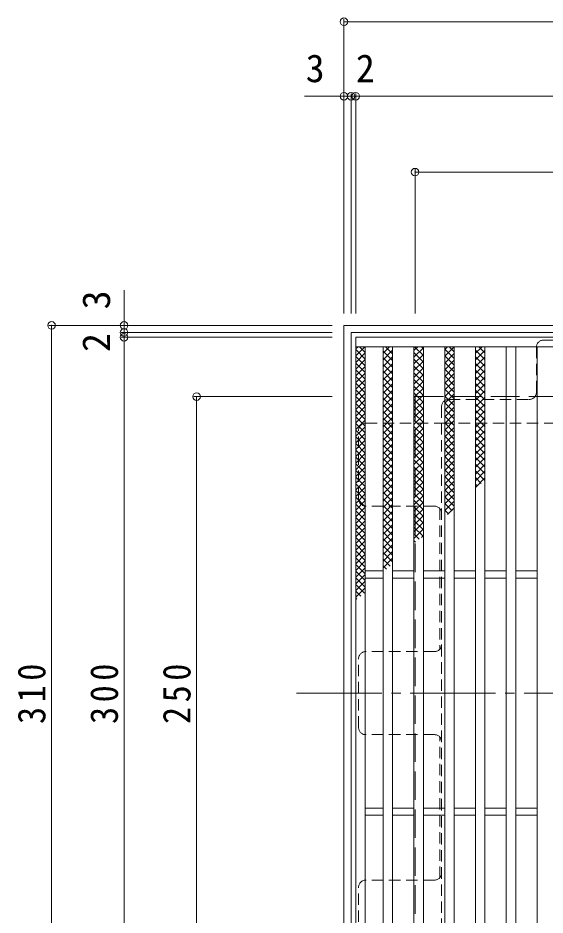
# Model space of a CAD drawing. Units: millimetres at full size, sheet at 1:4. Extents: x -822 to 951, y -780 to 740.
# Drawn here: x -787.2 to -564.9, y 349.6 to 727.7 of the extents above; entities that cross this region are included whole.
import ezdxf
from ezdxf.enums import TextEntityAlignment as Align

# ---------------------------------------------------------------- set-up
doc = ezdxf.new("R2010")
doc.units = ezdxf.units.MM
doc.header["$LTSCALE"] = 4
doc.header["$PDMODE"] = 32
doc.header["$PDSIZE"] = 3.2
for name, pattern in [('CHAIN1', [8, 5, -1, 1, -1]), ('CHAIN2', [12, 9, -1, 1, -1]), ('DASHED1', [1.8, 1.2, -0.6]), ('DASHED3', [4, 3, -1])]:
    doc.linetypes.add(name, pattern=pattern)
for name, color, linetype, lineweight in [('A-1_躯体', 2, 'Continuous', 9), ('A-2_仕上', 3, 'Continuous', 9), ('A-4_その他', 7, 'Continuous', 9), ('A-7_ハッチ', 2, 'Continuous', 9), ('A-8_記号', 2, 'Continuous', 9), ('A-9_ｸｳﾁｮｳｷ', 6, 'Continuous', 9)]:
    doc.layers.add(name, color=color, linetype=linetype, lineweight=lineweight)
doc.styles.add('ＭＳ ゴシック', font='')
doc.styles.get('ＭＳ ゴシック').set_extended_font_data('MS Gothic')

msp = doc.modelspace()

# ---------------------------------------------------------------- linework, layer by layer
at = {"layer": 'A-1_躯体'}
for points in [[(-649.713, 288.162), (-649.713, 598.162), (-339.713, 598.162)], [(-646.713, 291.162), (-646.713, 595.162), (-342.713, 595.162)]]:
    msp.add_lwpolyline(points, dxfattribs=at)
at = {"layer": 'A-1_躯体', "linetype": 'DASHED3'}
msp.add_lwpolyline([(-619.713, 318.162), (-619.713, 568.162), (-369.713, 568.162)], dxfattribs=at)
at = {"layer": 'A-2_仕上'}
for p, q in [((-644.713, 589.162), (-344.713, 589.162)), ((-640.713, 297.162), (-640.713, 589.162)), ((-633.213, 297.162), (-633.213, 589.162)), ((-629.213, 297.162), (-629.213, 589.162)), ((-620.213, 297.162), (-620.213, 589.162)), ((-616.213, 297.162), (-616.213, 589.162)), ((-607.213, 297.162), (-607.213, 589.162)), ((-603.213, 297.162), (-603.213, 589.162)), ((-594.213, 297.162), (-594.213, 589.162)), ((-590.213, 297.162), (-590.213, 589.162)), ((-581.213, 297.162), (-581.213, 589.162)), ((-577.213, 297.162), (-577.213, 589.162)), ((-568.213, 297.162), (-568.213, 589.162)), ((-640.713, 494.662), (-633.213, 494.662)), ((-640.713, 491.662), (-633.213, 491.662)), ((-629.213, 494.662), (-620.213, 494.662)), ((-629.213, 491.662), (-620.213, 491.662)), ((-616.213, 494.662), (-607.213, 494.662)), ((-616.213, 491.662), (-607.213, 491.662)), ((-603.213, 494.662), (-594.213, 494.662)), ((-603.213, 491.662), (-594.213, 491.662)), ((-590.213, 494.662), (-581.213, 494.662)), ((-590.213, 491.662), (-581.213, 491.662)), ((-577.213, 494.662), (-568.213, 494.662)), ((-577.213, 491.662), (-568.213, 491.662)), ((-640.713, 394.662), (-633.213, 394.662)), ((-629.213, 394.662), (-620.213, 394.662)), ((-616.213, 394.662), (-607.213, 394.662)), ((-603.213, 394.662), (-594.213, 394.662)), ((-590.213, 394.662), (-581.213, 394.662)), ((-577.213, 394.662), (-568.213, 394.662)), ((-640.713, 391.662), (-633.213, 391.662)), ((-629.213, 391.662), (-620.213, 391.662)), ((-616.213, 391.662), (-607.213, 391.662)), ((-603.213, 391.662), (-594.213, 391.662)), ((-590.213, 391.662), (-581.213, 391.662)), ((-577.213, 391.662), (-568.213, 391.662))]:
    msp.add_line(p, q, dxfattribs=at)
msp.add_lwpolyline([(-644.713, 293.162), (-644.713, 593.162), (-344.713, 593.162), (-344.713, 293.162)], close=True, dxfattribs=at)
at = {"layer": 'A-4_その他'}
for p, q in [((-649.713, 727.325), (-649.713, 603.162)), ((-649.713, 726.125), (-339.713, 726.125)), ((-646.713, 695.937), (-646.713, 603.162)), ((-644.713, 695.937), (-644.713, 603.162)), ((-666.393, 694.737), (-646.713, 694.737)), ((-646.713, 694.737), (-644.713, 694.737)), ((-644.713, 694.737), (-344.713, 694.737)), ((-619.713, 663.941), (-619.713, 603.162)), ((-619.713, 662.741), (-369.713, 662.741)), ((-742.449, 612.926), (-742.449, 595.162)), ((-774.254, 598.162), (-654.713, 598.162)), ((-773.054, 598.162), (-773.054, 288.162)), ((-743.649, 595.162), (-654.713, 595.162)), ((-742.449, 595.162), (-742.449, 593.162)), ((-743.649, 593.162), (-654.713, 593.162)), ((-742.449, 593.162), (-742.449, 293.162)), ((-713.044, 568.162), (-654.713, 568.162)), ((-711.844, 568.162), (-711.844, 318.162))]:
    msp.add_line(p, q, dxfattribs=at)
for p in [(-649.713, 726.125), (-649.713, 694.737), (-646.713, 694.737), (-644.713, 694.737), (-619.713, 662.741), (-773.054, 598.162), (-742.449, 598.162), (-742.449, 595.162), (-742.449, 593.162), (-711.844, 568.162)]:
    msp.add_point(p, dxfattribs=at)
at = {"layer": 'A-7_ハッチ', "linetype": 'DASHED1'}
for p, q in [((-423.914, 591.966), (-565.512, 591.966)), ((-568.512, 569.966), (-568.512, 588.966)), ((-608.513, 563.966), (-608.513, 556.966)), ((-605.513, 566.966), (-571.512, 566.966)), ((-640.517, 556.966), (-608.513, 556.966)), ((-608.513, 556.966), (-380.913, 556.966)), ((-608.513, 556.966), (-608.513, 329.359)), ((-643.517, 524.965), (-643.517, 553.966)), ((-611.513, 521.965), (-640.517, 521.965)), ((-609.313, 521.004), (-609.313, 461.623)), ((-643.517, 428.662), (-643.517, 457.663)), ((-611.513, 460.663), (-640.517, 460.663)), ((-611.513, 425.662), (-640.517, 425.662)), ((-609.313, 365.32), (-609.313, 424.701)), ((-611.513, 364.36), (-640.517, 364.36)), ((-643.517, 332.359), (-643.517, 361.36))]:
    msp.add_line(p, q, dxfattribs=at)
at = {"layer": 'A-7_ハッチ', "linetype": 'CHAIN2'}
msp.add_line((-669.713, 443.162), (-319.713, 443.162), dxfattribs=at)
at = {"layer": 'A-7_ハッチ', "linetype": 'DASHED1'}
for centre, start, end in [((-565.512, 588.966), 90, 180), ((-571.512, 569.966), 270, 0), ((-605.513, 563.966), 90, 180), ((-640.517, 553.966), 90, 180), ((-640.517, 524.965), 180, 270), ((-611.513, 518.965), 0, 90), ((-611.513, 463.663), 270, 0), ((-640.517, 457.663), 90, 180), ((-640.517, 428.662), 180, 270), ((-611.513, 422.662), 0, 90), ((-611.513, 367.36), 270, 0), ((-640.517, 361.36), 90, 180)]:
    msp.add_arc(centre, 3, start, end, dxfattribs=at)
at = {"layer": 'A-8_記号', "linetype": 'CHAIN1'}
msp.add_line((-611.221, 443.162), (-598.713, 443.162), dxfattribs=at)
at = {"layer": 'A-9_ｸｳﾁｮｳｷ'}
for p, q in [((-644.713, 585.372), (-640.923, 589.163)), ((-644.713, 588.2), (-643.751, 589.163)), ((-644.713, 587.923), (-640.713, 583.924)), ((-644.713, 582.544), (-640.713, 586.544)), ((-643.124, 589.163), (-640.713, 586.752)), ((-633.213, 586.487), (-630.537, 589.163)), ((-633.213, 583.659), (-629.213, 587.659)), ((-633.213, 587.323), (-629.213, 583.323)), ((-632.226, 589.163), (-629.213, 586.151)), ((-629.397, 589.163), (-629.213, 588.98)), ((-620.214, 587.555), (-618.605, 589.163)), ((-620.214, 584.726), (-616.213, 588.726)), ((-620.214, 586.675), (-616.213, 582.675)), ((-619.874, 589.163), (-616.213, 585.503)), ((-617.045, 589.163), (-616.213, 588.332)), ((-607.213, 587.946), (-605.997, 589.163)), ((-607.213, 585.118), (-603.213, 589.118)), ((-607.213, 588.179), (-603.213, 584.179)), ((-607.213, 582.289), (-603.213, 586.289)), ((-605.369, 589.163), (-603.213, 587.007)), ((-594.213, 586.413), (-591.463, 589.163)), ((-594.213, 587.759), (-590.213, 583.759)), ((-594.213, 583.585), (-590.213, 587.585)), ((-592.789, 589.163), (-590.213, 586.587)), ((-644.713, 585.095), (-640.713, 581.094)), ((-644.713, 579.715), (-640.713, 583.715)), ((-644.713, 582.267), (-640.713, 578.266)), ((-633.213, 580.83), (-629.213, 584.83)), ((-633.213, 584.494), (-629.213, 580.494)), ((-620.214, 581.898), (-616.213, 585.898)), ((-620.214, 583.846), (-616.213, 579.846)), ((-620.214, 579.069), (-616.213, 583.069)), ((-607.213, 585.351), (-603.213, 581.351)), ((-607.213, 579.461), (-603.213, 583.461)), ((-607.213, 582.522), (-603.213, 578.522)), ((-594.213, 584.93), (-590.213, 580.93)), ((-594.213, 580.757), (-590.213, 584.756)), ((-644.713, 576.887), (-640.713, 580.886)), ((-644.713, 579.438), (-640.713, 575.438)), ((-633.213, 578.002), (-629.213, 582.002)), ((-633.213, 581.666), (-629.213, 577.666)), ((-633.213, 575.173), (-629.213, 579.174)), ((-633.213, 578.838), (-629.213, 574.837)), ((-620.214, 581.018), (-616.213, 577.018)), ((-620.214, 576.241), (-616.213, 580.241)), ((-607.213, 576.633), (-603.213, 580.632)), ((-607.213, 579.694), (-603.213, 575.693)), ((-594.213, 582.102), (-590.213, 578.102)), ((-594.213, 577.928), (-590.213, 581.928)), ((-594.213, 579.274), (-590.213, 575.273)), ((-594.213, 575.1), (-590.213, 579.1)), ((-644.713, 574.058), (-640.713, 578.058)), ((-644.713, 576.609), (-640.713, 572.61)), ((-644.713, 571.23), (-640.713, 575.23)), ((-633.213, 572.345), (-629.213, 576.345)), ((-633.213, 576.009), (-629.213, 572.009)), ((-620.214, 578.19), (-616.213, 574.189)), ((-620.214, 573.413), (-616.213, 577.413)), ((-620.214, 575.361), (-616.213, 571.361)), ((-607.213, 573.804), (-603.213, 577.804)), ((-607.213, 576.865), (-603.213, 572.865)), ((-607.213, 570.975), (-603.213, 574.976)), ((-594.213, 576.445), (-590.213, 572.445)), ((-594.213, 572.271), (-590.213, 576.271)), ((-644.713, 573.781), (-640.713, 569.781)), ((-644.713, 568.402), (-640.713, 572.401)), ((-644.713, 570.953), (-640.713, 566.953)), ((-633.213, 569.516), (-629.213, 573.516)), ((-633.213, 573.18), (-629.213, 569.18)), ((-620.214, 570.584), (-616.213, 574.584)), ((-620.214, 572.532), (-616.213, 568.533)), ((-620.214, 567.756), (-616.213, 571.756)), ((-607.213, 574.037), (-603.213, 570.037)), ((-607.213, 568.147), (-603.213, 572.147)), ((-607.213, 571.208), (-603.213, 567.208)), ((-594.213, 573.616), (-590.213, 569.617)), ((-594.213, 569.443), (-590.213, 573.443)), ((-644.713, 565.573), (-640.713, 569.573)), ((-644.713, 568.124), (-640.713, 564.125)), ((-633.213, 566.688), (-629.213, 570.688)), ((-633.213, 570.352), (-629.213, 566.352)), ((-633.213, 563.86), (-629.213, 567.86)), ((-633.213, 567.524), (-629.213, 563.524)), ((-620.214, 569.704), (-616.213, 565.704)), ((-620.214, 564.927), (-616.213, 568.927)), ((-607.213, 565.319), (-603.213, 569.319)), ((-607.213, 568.38), (-603.213, 564.38)), ((-594.213, 570.788), (-590.213, 566.788)), ((-594.213, 566.614), (-590.213, 570.614)), ((-594.213, 567.96), (-590.213, 563.96)), ((-594.213, 563.786), (-590.213, 567.786)), ((-644.713, 562.744), (-640.713, 566.745)), ((-644.713, 565.296), (-640.713, 561.296)), ((-644.713, 559.916), (-640.713, 563.917)), ((-633.213, 561.031), (-629.213, 565.031)), ((-633.213, 564.695), (-629.213, 560.696)), ((-620.214, 566.876), (-616.213, 562.876)), ((-620.214, 562.099), (-616.213, 566.099)), ((-620.214, 564.047), (-616.213, 560.047)), ((-607.213, 562.49), (-603.213, 566.49)), ((-607.213, 565.551), (-603.213, 561.552)), ((-607.213, 559.662), (-603.213, 563.662)), ((-594.213, 565.131), (-590.213, 561.132)), ((-594.213, 560.958), (-590.213, 564.958)), ((-644.713, 562.468), (-640.713, 558.467)), ((-644.713, 557.088), (-640.713, 561.087)), ((-644.713, 559.639), (-640.713, 555.639)), ((-633.213, 558.203), (-629.213, 562.203)), ((-633.213, 561.867), (-629.213, 557.867)), ((-620.214, 559.271), (-616.213, 563.27)), ((-620.214, 561.219), (-616.213, 557.219)), ((-620.214, 556.442), (-616.213, 560.442)), ((-607.213, 562.723), (-603.213, 558.723)), ((-607.213, 556.834), (-603.213, 560.833)), ((-607.213, 559.895), (-603.213, 555.894)), ((-594.213, 562.303), (-590.213, 558.303)), ((-594.213, 558.129), (-590.213, 562.129)), ((-644.713, 554.259), (-640.713, 558.259)), ((-644.713, 556.811), (-640.713, 552.811)), ((-633.213, 555.374), (-629.213, 559.375)), ((-633.213, 559.039), (-629.213, 555.038)), ((-633.213, 552.546), (-629.213, 556.546)), ((-633.213, 556.21), (-629.213, 552.21)), ((-620.214, 558.391), (-616.213, 554.39)), ((-620.214, 553.614), (-616.213, 557.614)), ((-607.213, 554.005), (-603.213, 558.005)), ((-607.213, 557.066), (-603.213, 553.066)), ((-594.213, 559.475), (-590.213, 555.474)), ((-594.213, 555.301), (-590.213, 559.301)), ((-594.213, 556.646), (-590.213, 552.646)), ((-594.213, 552.472), (-590.213, 556.472)), ((-644.713, 551.431), (-640.713, 555.431)), ((-644.713, 553.982), (-640.713, 549.982)), ((-644.713, 548.603), (-640.713, 552.603)), ((-633.213, 549.717), (-629.213, 553.717)), ((-633.213, 553.381), (-629.213, 549.382)), ((-620.214, 555.562), (-616.213, 551.562)), ((-620.214, 550.785), (-616.213, 554.786)), ((-620.214, 552.734), (-616.213, 548.734)), ((-607.213, 551.177), (-603.213, 555.177)), ((-607.213, 554.238), (-603.213, 550.238)), ((-607.213, 548.348), (-603.213, 552.348)), ((-594.213, 553.817), (-590.213, 549.818)), ((-594.213, 549.644), (-590.213, 553.644)), ((-644.713, 551.154), (-640.713, 547.154)), ((-644.713, 545.774), (-640.713, 549.774)), ((-644.713, 548.325), (-640.713, 544.326)), ((-633.213, 546.889), (-629.213, 550.889)), ((-633.213, 550.553), (-629.213, 546.553)), ((-620.214, 547.957), (-616.213, 551.957)), ((-620.214, 549.905), (-616.213, 545.905)), ((-620.214, 545.128), (-616.213, 549.128)), ((-607.213, 551.409), (-603.213, 547.409)), ((-607.213, 545.52), (-603.213, 549.52)), ((-607.213, 548.581), (-603.213, 544.581)), ((-594.213, 550.989), (-590.213, 546.989)), ((-594.213, 546.815), (-590.213, 550.815)), ((-644.713, 542.945), (-640.713, 546.946)), ((-644.713, 545.497), (-640.713, 541.497)), ((-633.213, 544.061), (-629.213, 548.061)), ((-633.213, 547.725), (-629.213, 543.725)), ((-633.213, 541.232), (-629.213, 545.232)), ((-633.213, 544.896), (-629.213, 540.897)), ((-620.214, 547.077), (-616.213, 543.077)), ((-620.214, 542.3), (-616.213, 546.3)), ((-607.213, 542.691), (-603.213, 546.692)), ((-607.213, 545.752), (-603.213, 541.753)), ((-594.213, 548.161), (-590.213, 544.161)), ((-594.213, 543.987), (-590.213, 547.987)), ((-594.213, 545.333), (-590.213, 541.333)), ((-594.213, 541.158), (-590.213, 545.159)), ((-644.713, 540.117), (-640.713, 544.117)), ((-644.713, 542.669), (-640.713, 538.668)), ((-644.713, 537.289), (-640.713, 541.288)), ((-633.213, 538.404), (-629.213, 542.404)), ((-633.213, 542.068), (-629.213, 538.068)), ((-620.214, 544.248), (-616.213, 540.248)), ((-620.214, 539.472), (-616.213, 543.472)), ((-620.214, 541.42), (-616.213, 537.42)), ((-607.213, 539.863), (-603.213, 543.863)), ((-607.213, 542.924), (-603.213, 538.924)), ((-607.213, 537.035), (-603.213, 541.034)), ((-594.213, 542.504), (-590.213, 538.504)), ((-594.213, 538.33), (-590.213, 542.33)), ((-644.713, 539.84), (-640.713, 535.84)), ((-644.713, 534.46), (-640.713, 538.46)), ((-644.713, 537.012), (-640.713, 533.012)), ((-633.213, 535.575), (-629.213, 539.576)), ((-633.213, 539.24), (-629.213, 535.239)), ((-620.214, 536.643), (-616.213, 540.643)), ((-620.214, 538.592), (-616.213, 534.591)), ((-620.214, 533.814), (-616.213, 537.815)), ((-607.213, 540.096), (-603.213, 536.095)), ((-607.213, 534.206), (-603.213, 538.206)), ((-607.213, 537.267), (-603.213, 533.267)), ((-594.213, 539.676), (-590.213, 535.675)), ((-594.213, 535.502), (-590.213, 539.501)), ((-644.713, 531.632), (-640.713, 535.632)), ((-644.713, 534.183), (-640.713, 530.183)), ((-633.213, 532.747), (-629.213, 536.747)), ((-633.213, 536.411), (-629.213, 532.411)), ((-633.213, 529.918), (-629.213, 533.918)), ((-633.213, 533.582), (-629.213, 529.583)), ((-620.214, 535.763), (-616.213, 531.763)), ((-620.214, 530.986), (-616.213, 534.987)), ((-607.213, 531.378), (-603.213, 535.378)), ((-607.213, 534.439), (-603.213, 530.439)), ((-594.213, 536.847), (-590.213, 532.847)), ((-594.213, 532.673), (-590.213, 536.673)), ((-594.213, 534.018), (-591.757, 531.563)), ((-594.213, 529.845), (-590.213, 533.845)), ((-644.713, 528.804), (-640.713, 532.804)), ((-644.713, 531.355), (-640.713, 527.355)), ((-644.713, 525.975), (-640.713, 529.975)), ((-633.213, 527.09), (-629.213, 531.09)), ((-633.213, 530.754), (-629.213, 526.754)), ((-620.214, 532.934), (-616.213, 528.935)), ((-620.214, 528.158), (-616.213, 532.157)), ((-620.214, 530.106), (-616.213, 526.106)), ((-607.213, 528.549), (-603.213, 532.549)), ((-607.213, 531.61), (-603.213, 527.61)), ((-607.213, 525.721), (-603.213, 529.721)), ((-594.213, 531.19), (-593.345, 530.322)), ((-644.713, 528.526), (-640.713, 524.527)), ((-644.713, 523.146), (-640.713, 527.147)), ((-644.713, 525.698), (-640.713, 521.698)), ((-633.213, 524.262), (-629.213, 528.262)), ((-633.213, 527.926), (-629.213, 523.926)), ((-620.214, 525.329), (-616.213, 529.329)), ((-620.214, 527.278), (-616.213, 523.278)), ((-620.214, 522.501), (-616.213, 526.501)), ((-607.213, 528.782), (-603.213, 524.782)), ((-607.213, 522.892), (-603.213, 526.893)), ((-607.213, 525.953), (-603.213, 521.954)), ((-644.713, 520.318), (-640.713, 524.318)), ((-644.713, 522.87), (-640.713, 518.87)), ((-633.213, 521.434), (-629.213, 525.433)), ((-633.213, 525.097), (-629.213, 521.098)), ((-633.213, 518.605), (-629.213, 522.605)), ((-633.213, 522.269), (-629.213, 518.269)), ((-620.214, 524.449), (-616.213, 520.45)), ((-620.214, 519.673), (-616.213, 523.673)), ((-607.213, 520.064), (-603.213, 524.064)), ((-607.213, 523.125), (-604.051, 519.964)), ((-644.713, 517.49), (-640.713, 521.49)), ((-644.713, 520.041), (-640.713, 516.041)), ((-644.713, 514.662), (-640.713, 518.661)), ((-633.213, 515.776), (-629.213, 519.777)), ((-633.213, 519.441), (-629.213, 515.44)), ((-620.214, 521.621), (-616.213, 517.621)), ((-620.214, 516.844), (-616.213, 520.844)), ((-620.214, 518.793), (-616.213, 514.792)), ((-620.214, 514.015), (-616.213, 518.016)), ((-607.213, 520.297), (-605.64, 518.723)), ((-606.03, 518.419), (-603.213, 521.235)), ((-644.713, 517.213), (-640.713, 513.213)), ((-644.713, 511.833), (-640.713, 515.833)), ((-644.713, 514.385), (-640.713, 510.384)), ((-633.213, 512.948), (-629.213, 516.948)), ((-633.213, 516.612), (-629.213, 512.612)), ((-620.214, 515.964), (-616.213, 511.964)), ((-620.214, 511.187), (-616.213, 515.187)), ((-644.713, 509.005), (-640.713, 513.005)), ((-644.713, 511.556), (-640.713, 507.556)), ((-633.213, 510.12), (-629.213, 514.119)), ((-633.213, 513.784), (-629.213, 509.784)), ((-633.213, 507.291), (-629.213, 511.291)), ((-633.213, 510.955), (-629.213, 506.955)), ((-620.214, 513.135), (-616.346, 509.269)), ((-620.214, 508.359), (-616.213, 512.359)), ((-644.713, 506.176), (-640.713, 510.176)), ((-644.713, 508.727), (-640.713, 504.728)), ((-644.713, 503.347), (-640.713, 507.348)), ((-633.213, 504.463), (-629.213, 508.463)), ((-633.213, 508.127), (-629.213, 504.127)), ((-620.214, 510.307), (-617.934, 508.028)), ((-620.214, 507.479), (-619.523, 506.788)), ((-616.936, 508.809), (-616.213, 509.53)), ((-644.713, 505.899), (-640.713, 501.899)), ((-644.713, 500.519), (-640.713, 504.519)), ((-644.713, 503.071), (-640.713, 499.071)), ((-633.213, 501.635), (-629.213, 505.635)), ((-633.213, 505.298), (-629.213, 501.299)), ((-644.713, 497.691), (-640.713, 501.691)), ((-644.713, 500.242), (-640.713, 496.242)), ((-633.213, 498.806), (-629.213, 502.806)), ((-633.213, 502.47), (-629.213, 498.47)), ((-633.213, 495.977), (-629.213, 499.978)), ((-633.213, 499.642), (-630.229, 496.657)), ((-644.713, 494.863), (-640.713, 498.862)), ((-644.713, 497.414), (-640.713, 493.414)), ((-644.713, 492.034), (-640.713, 496.034)), ((-633.213, 496.813), (-631.817, 495.417)), ((-644.713, 494.586), (-640.713, 490.585)), ((-644.713, 489.206), (-640.713, 493.206)), ((-644.713, 491.757), (-640.713, 487.757)), ((-644.713, 486.377), (-640.713, 490.377)), ((-644.713, 488.928), (-641.023, 485.239)), ((-644.713, 483.549), (-640.713, 487.549)), ((-644.713, 486.1), (-642.611, 483.998)), ((-644.713, 483.272), (-644.199, 482.758))]:
    msp.add_line(p, q, dxfattribs=at)

# ---------------------------------------------------------------- texts
at = {"layer": 'A-4_その他', "color": 2, "style": 'ＭＳ ゴシック'}
for s, p in [('3', (-665.842, 697.137)), ('2', (-644.671, 697.137))]:
    msp.add_text(s, height=11.73, dxfattribs=at).set_placement(p, align=Align.BOTTOM_LEFT)
for s, p in [('3', (-744.849, 604.887)), ('2', (-744.849, 586.926))]:
    msp.add_text(s, height=11.73, rotation=90, dxfattribs=at).set_placement(p, align=Align.BOTTOM_LEFT)
at = {"layer": 'A-4_その他', "color": 2, "char_height": 11.73, "attachment_point": 7, "rotation": 90, "style": 'ＭＳ ゴシック'}
for s, insert in [('\\T1.27;\\W0.9;310', (-775.454, 430.162)), ('\\T1.27;\\W0.9;300', (-744.849, 430.162)), ('\\T1.27;\\W0.9;250', (-714.244, 430.162))]:
    msp.add_mtext(s, dxfattribs=dict(at, insert=insert))

doc.saveas('drawing.dxf')
